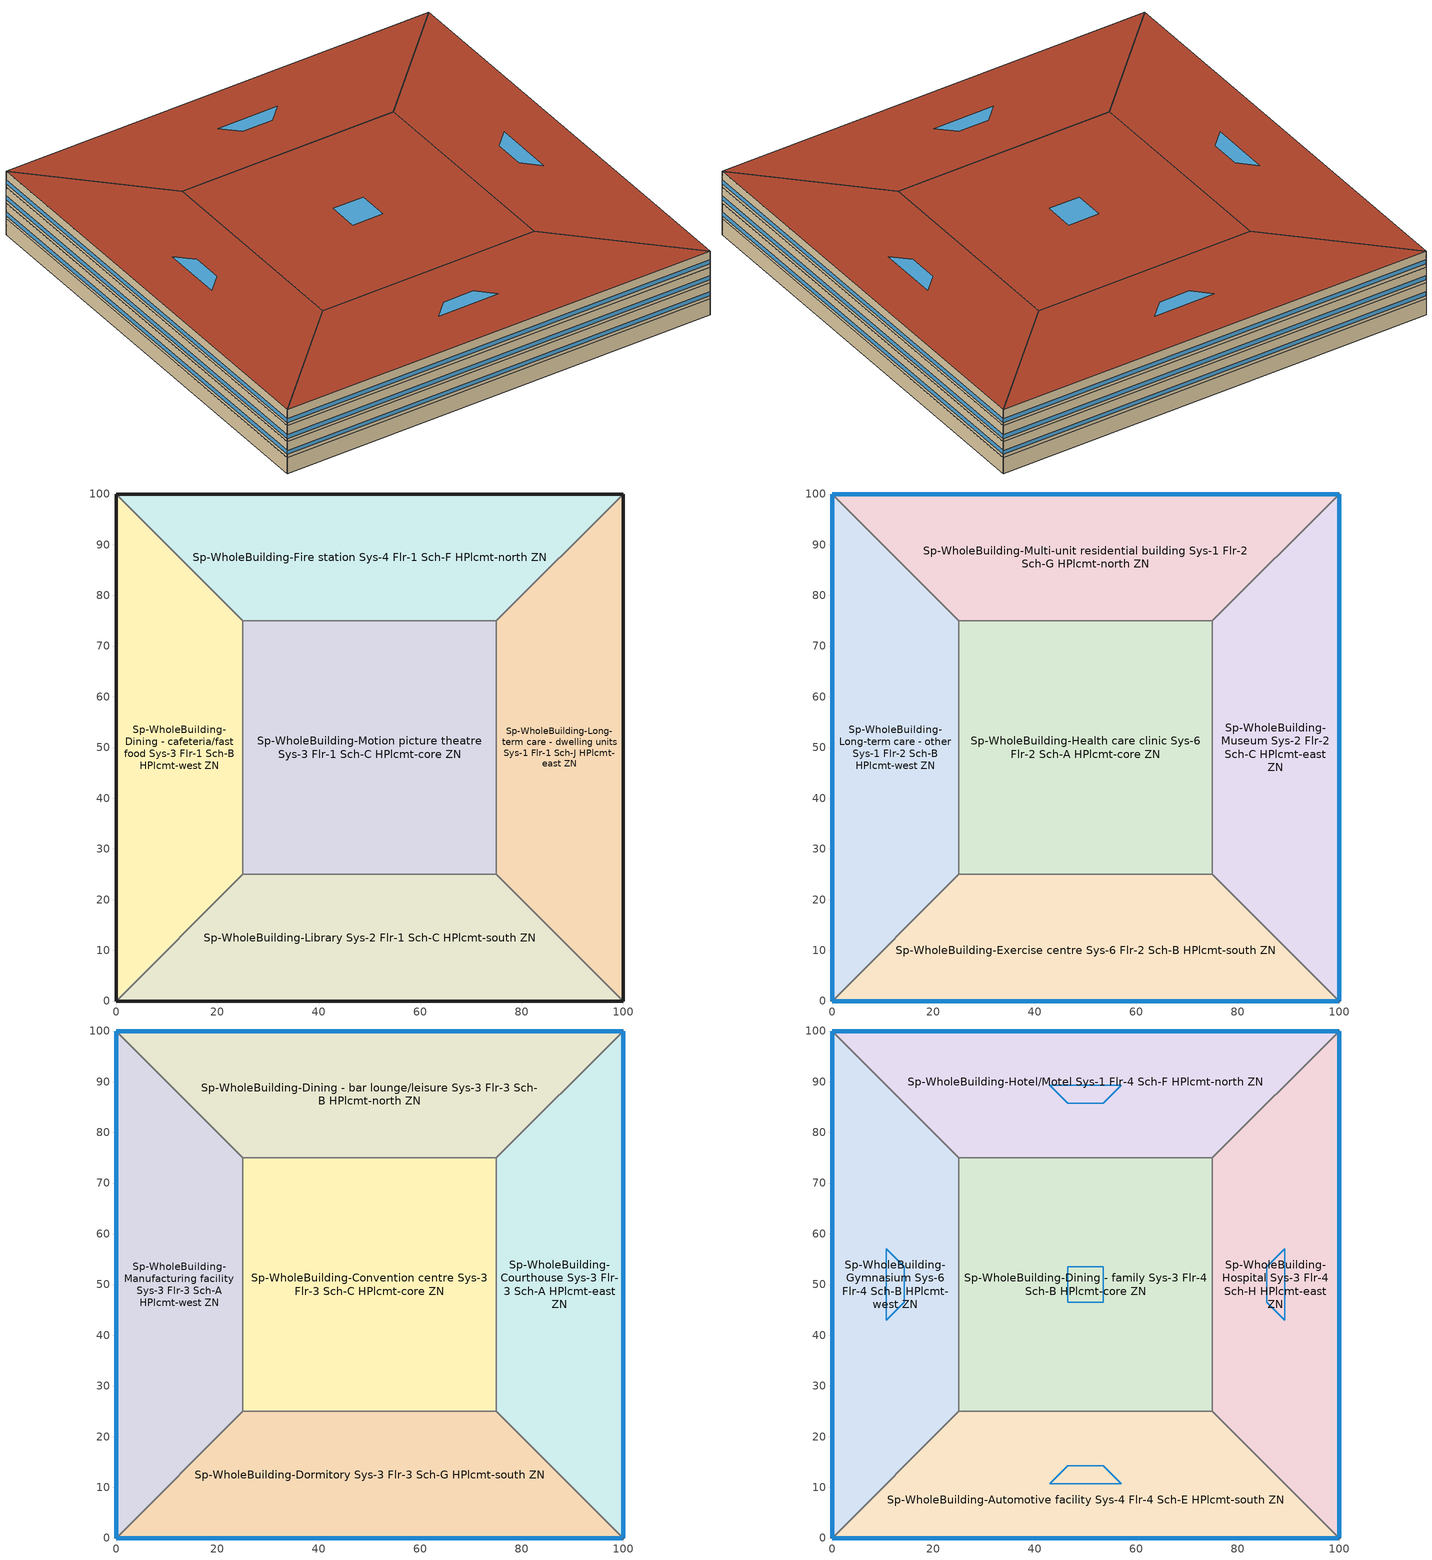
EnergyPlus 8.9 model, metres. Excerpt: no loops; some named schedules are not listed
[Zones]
Sp-WholeBuilding-Dining - cafeteria/fast food Sys-3 Flr-1 Sch-B HPlcmt-west ZN
 floor ground (BTAP-Grnd-Floor-Mass:U-0.757): 0,0 0,100 25,75 25,25 z0
 wall ground (BTAP-Grnd-Wall-Mass:U-0.284): 0,100 0,0 z0:3.8
 wall to Sp-WholeBuilding-Fire station Sys-4 Flr-1 Sch-F HPlcmt-north ZN (BTAP-Int-Wall): 25,75 0,100 z0:3.8
 wall to Sp-WholeBuilding-Motion picture theatre Sys-3 Flr-1 Sch-C HPlcmt-core ZN (BTAP-Int-Wall): 25,25 25,75 z0:3.8
 wall to Sp-WholeBuilding-Library Sys-2 Flr-1 Sch-C HPlcmt-south ZN (BTAP-Int-Wall): 0,0 25,25 z0:3.8
Sp-WholeBuilding-Fire station Sys-4 Flr-1 Sch-F HPlcmt-north ZN
 floor ground (BTAP-Grnd-Floor-Mass:U-0.757): 0,100 100,100 75,75 25,75 z0
 wall to Sp-WholeBuilding-Motion picture theatre Sys-3 Flr-1 Sch-C HPlcmt-core ZN (BTAP-Int-Wall): 25,75 75,75 z0:3.8
 wall ground (BTAP-Grnd-Wall-Mass:U-0.284): 100,100 0,100 z0:3.8
 wall to Sp-WholeBuilding-Long-term care - dwelling units Sys-1 Flr-1 Sch-J HPlcmt-east ZN (BTAP-Int-Wall): 75,75 100,100 z0:3.8
Sp-WholeBuilding-Library Sys-2 Flr-1 Sch-C HPlcmt-south ZN
 floor ground (BTAP-Grnd-Floor-Mass:U-0.757): 100,0 0,0 25,25 75,25 z0
 wall ground (BTAP-Grnd-Wall-Mass:U-0.284): 0,0 100,0 z0:3.8
 wall to Sp-WholeBuilding-Motion picture theatre Sys-3 Flr-1 Sch-C HPlcmt-core ZN (BTAP-Int-Wall): 75,25 25,25 z0:3.8
 wall to Sp-WholeBuilding-Long-term care - dwelling units Sys-1 Flr-1 Sch-J HPlcmt-east ZN (BTAP-Int-Wall): 100,0 75,25 z0:3.8
Sp-WholeBuilding-Long-term care - dwelling units Sys-1 Flr-1 Sch-J HPlcmt-east ZN
 floor ground (BTAP-Grnd-Floor-Mass:U-0.757): 100,100 100,0 75,25 75,75 z0
 wall ground (BTAP-Grnd-Wall-Mass:U-0.284): 100,0 100,100 z0:3.8
 wall to Sp-WholeBuilding-Motion picture theatre Sys-3 Flr-1 Sch-C HPlcmt-core ZN (BTAP-Int-Wall): 75,75 75,25 z0:3.8
Sp-WholeBuilding-Motion picture theatre Sys-3 Flr-1 Sch-C HPlcmt-core ZN
 floor ground (BTAP-Grnd-Floor-Mass:U-0.757): 25,25 25,75 75,75 75,25 z0
Sp-WholeBuilding-Exercise centre Sys-6 Flr-2 Sch-B HPlcmt-south ZN
 floor to Sp-WholeBuilding-Library Sys-2 Flr-1 Sch-C HPlcmt-south ZN (BTAP-Int-Floor): 100,0 0,0 25,25 75,25 z3.8
 wall outside (BTAP-Ext-Wall-Mass:U-0.21): 0,0 100,0 z3.8:7.6
 wall to Sp-WholeBuilding-Long-term care - other Sys-1 Flr-2 Sch-B HPlcmt-west ZN (BTAP-Int-Wall): 25,25 0,0 z3.8:7.6
 wall to Sp-WholeBuilding-Health care clinic Sys-6 Flr-2 Sch-A HPlcmt-core ZN (BTAP-Int-Wall): 75,25 25,25 z3.8:7.6
 wall to Sp-WholeBuilding-Museum Sys-2 Flr-2 Sch-C HPlcmt-east ZN (BTAP-Int-Wall): 100,0 75,25 z3.8:7.6
 window (BTAP-Ext-FixedWindow:U=0.190 SHGC=0.600): 0.03,0 99.97,0 z4.56:5.51
Sp-WholeBuilding-Health care clinic Sys-6 Flr-2 Sch-A HPlcmt-core ZN
 floor to Sp-WholeBuilding-Motion picture theatre Sys-3 Flr-1 Sch-C HPlcmt-core ZN (BTAP-Int-Floor): 25,25 25,75 75,75 75,25 z3.8
 wall to Sp-WholeBuilding-Long-term care - other Sys-1 Flr-2 Sch-B HPlcmt-west ZN (BTAP-Int-Wall): 25,75 25,25 z3.8:7.6
 wall to Sp-WholeBuilding-Multi-unit residential building Sys-1 Flr-2 Sch-G HPlcmt-north ZN (BTAP-Int-Wall): 75,75 25,75 z3.8:7.6
 wall to Sp-WholeBuilding-Museum Sys-2 Flr-2 Sch-C HPlcmt-east ZN (BTAP-Int-Wall): 75,25 75,75 z3.8:7.6
Sp-WholeBuilding-Long-term care - other Sys-1 Flr-2 Sch-B HPlcmt-west ZN
 floor to Sp-WholeBuilding-Dining - cafeteria/fast food Sys-3 Flr-1 Sch-B HPlcmt-west ZN (BTAP-Int-Floor): 0,0 0,100 25,75 25,25 z3.8
 wall outside (BTAP-Ext-Wall-Mass:U-0.21): 0,100 0,0 z3.8:7.6
 wall to Sp-WholeBuilding-Multi-unit residential building Sys-1 Flr-2 Sch-G HPlcmt-north ZN (BTAP-Int-Wall): 25,75 0,100 z3.8:7.6
 window (BTAP-Ext-FixedWindow:U=0.190 SHGC=0.600): 0,99.97 0,0.03 z4.56:5.51
Sp-WholeBuilding-Multi-unit residential building Sys-1 Flr-2 Sch-G HPlcmt-north ZN
 floor to Sp-WholeBuilding-Fire station Sys-4 Flr-1 Sch-F HPlcmt-north ZN (BTAP-Int-Floor): 0,100 100,100 75,75 25,75 z3.8
 wall outside (BTAP-Ext-Wall-Mass:U-0.21): 100,100 0,100 z3.8:7.6
 wall to Sp-WholeBuilding-Museum Sys-2 Flr-2 Sch-C HPlcmt-east ZN (BTAP-Int-Wall): 75,75 100,100 z3.8:7.6
 window (BTAP-Ext-FixedWindow:U=0.190 SHGC=0.600): 99.97,100 0.03,100 z4.56:5.51
Sp-WholeBuilding-Museum Sys-2 Flr-2 Sch-C HPlcmt-east ZN
 floor to Sp-WholeBuilding-Long-term care - dwelling units Sys-1 Flr-1 Sch-J HPlcmt-east ZN (BTAP-Int-Floor): 100,100 100,0 75,25 75,75 z3.8
 wall outside (BTAP-Ext-Wall-Mass:U-0.21): 100,0 100,100 z3.8:7.6
 window (BTAP-Ext-FixedWindow:U=0.190 SHGC=0.600): 100,0.03 100,99.97 z4.56:5.51
Sp-WholeBuilding-Convention centre Sys-3 Flr-3 Sch-C HPlcmt-core ZN
 floor to Sp-WholeBuilding-Health care clinic Sys-6 Flr-2 Sch-A HPlcmt-core ZN (BTAP-Int-Floor): 25,25 25,75 75,75 75,25 z7.6
 wall to Sp-WholeBuilding-Manufacturing facility Sys-3 Flr-3 Sch-A HPlcmt-west ZN (BTAP-Int-Wall): 25,75 25,25 z7.6:11.4
 wall to Sp-WholeBuilding-Dining - bar lounge/leisure Sys-3 Flr-3 Sch-B HPlcmt-north ZN (BTAP-Int-Wall): 75,75 25,75 z7.6:11.4
 wall to Sp-WholeBuilding-Courthouse Sys-3 Flr-3 Sch-A HPlcmt-east ZN (BTAP-Int-Wall): 75,25 75,75 z7.6:11.4
 wall to Sp-WholeBuilding-Dormitory Sys-3 Flr-3 Sch-G HPlcmt-south ZN (BTAP-Int-Wall): 25,25 75,25 z7.6:11.4
Sp-WholeBuilding-Courthouse Sys-3 Flr-3 Sch-A HPlcmt-east ZN
 floor to Sp-WholeBuilding-Museum Sys-2 Flr-2 Sch-C HPlcmt-east ZN (BTAP-Int-Floor): 100,100 100,0 75,25 75,75 z7.6
 wall outside (BTAP-Ext-Wall-Mass:U-0.21): 100,0 100,100 z7.6:11.4
 wall to Sp-WholeBuilding-Dormitory Sys-3 Flr-3 Sch-G HPlcmt-south ZN (BTAP-Int-Wall): 75,25 100,0 z7.6:11.4
 wall to Sp-WholeBuilding-Dining - bar lounge/leisure Sys-3 Flr-3 Sch-B HPlcmt-north ZN (BTAP-Int-Wall): 100,100 75,75 z7.6:11.4
 window (BTAP-Ext-FixedWindow:U=0.190 SHGC=0.600): 100,0.03 100,99.97 z8.36:9.31
Sp-WholeBuilding-Dining - bar lounge/leisure Sys-3 Flr-3 Sch-B HPlcmt-north ZN
 floor to Sp-WholeBuilding-Multi-unit residential building Sys-1 Flr-2 Sch-G HPlcmt-north ZN (BTAP-Int-Floor): 0,100 100,100 75,75 25,75 z7.6
 wall outside (BTAP-Ext-Wall-Mass:U-0.21): 100,100 0,100 z7.6:11.4
 wall to Sp-WholeBuilding-Manufacturing facility Sys-3 Flr-3 Sch-A HPlcmt-west ZN (BTAP-Int-Wall): 0,100 25,75 z7.6:11.4
 window (BTAP-Ext-FixedWindow:U=0.190 SHGC=0.600): 99.97,100 0.03,100 z8.36:9.31
Sp-WholeBuilding-Dormitory Sys-3 Flr-3 Sch-G HPlcmt-south ZN
 floor to Sp-WholeBuilding-Exercise centre Sys-6 Flr-2 Sch-B HPlcmt-south ZN (BTAP-Int-Floor): 100,0 0,0 25,25 75,25 z7.6
 wall outside (BTAP-Ext-Wall-Mass:U-0.21): 0,0 100,0 z7.6:11.4
 wall to Sp-WholeBuilding-Manufacturing facility Sys-3 Flr-3 Sch-A HPlcmt-west ZN (BTAP-Int-Wall): 25,25 0,0 z7.6:11.4
 window (BTAP-Ext-FixedWindow:U=0.190 SHGC=0.600): 0.03,0 99.97,0 z8.36:9.31
Sp-WholeBuilding-Manufacturing facility Sys-3 Flr-3 Sch-A HPlcmt-west ZN
 floor to Sp-WholeBuilding-Long-term care - other Sys-1 Flr-2 Sch-B HPlcmt-west ZN (BTAP-Int-Floor): 0,0 0,100 25,75 25,25 z7.6
 wall outside (BTAP-Ext-Wall-Mass:U-0.21): 0,100 0,0 z7.6:11.4
 window (BTAP-Ext-FixedWindow:U=0.190 SHGC=0.600): 0,99.97 0,0.03 z8.36:9.31
Sp-WholeBuilding-Automotive facility Sys-4 Flr-4 Sch-E HPlcmt-south ZN
 floor to Sp-WholeBuilding-Dormitory Sys-3 Flr-3 Sch-G HPlcmt-south ZN (BTAP-Int-Floor): 100,0 0,0 25,25 75,25 z11.4
 wall outside (BTAP-Ext-Wall-Mass:U-0.21): 0,0 100,0 z11.4:15.2
 wall to Sp-WholeBuilding-Gymnasium Sys-6 Flr-4 Sch-B HPlcmt-west ZN (BTAP-Int-Wall): 25,25 0,0 z11.4:15.2
 wall to Sp-WholeBuilding-Dining - family Sys-3 Flr-4 Sch-B HPlcmt-core ZN (BTAP-Int-Wall): 75,25 25,25 z11.4:15.2
 wall to Sp-WholeBuilding-Hospital Sys-3 Flr-4 Sch-H HPlcmt-east ZN (BTAP-Int-Wall): 100,0 75,25 z11.4:15.2
 window (BTAP-Ext-FixedWindow:U=0.190 SHGC=0.600): 0.03,0 99.97,0 z12.16:13.11
 roof outside (BTAP-Ext-Roof-Metal:U-0.138): 75,25 25,25 0,0 100,0 z15.2
 skylight (BTAP-Ext-Skylights:U=0.190 SHGC=0.600): 53.54,14.27 46.46,14.27 42.93,10.73 57.07,10.73 z15.2
Sp-WholeBuilding-Dining - family Sys-3 Flr-4 Sch-B HPlcmt-core ZN
 floor to Sp-WholeBuilding-Convention centre Sys-3 Flr-3 Sch-C HPlcmt-core ZN (BTAP-Int-Floor): 25,25 25,75 75,75 75,25 z11.4
 wall to Sp-WholeBuilding-Gymnasium Sys-6 Flr-4 Sch-B HPlcmt-west ZN (BTAP-Int-Wall): 25,75 25,25 z11.4:15.2
 wall to Sp-WholeBuilding-Hotel/Motel Sys-1 Flr-4 Sch-F HPlcmt-north ZN (BTAP-Int-Wall): 75,75 25,75 z11.4:15.2
 wall to Sp-WholeBuilding-Hospital Sys-3 Flr-4 Sch-H HPlcmt-east ZN (BTAP-Int-Wall): 75,25 75,75 z11.4:15.2
 roof outside (BTAP-Ext-Roof-Metal:U-0.138): 75,25 75,75 25,75 25,25 z15.2
 skylight (BTAP-Ext-Skylights:U=0.190 SHGC=0.600): 53.54,46.46 53.54,53.54 46.46,53.54 46.46,46.46 z15.2
Sp-WholeBuilding-Gymnasium Sys-6 Flr-4 Sch-B HPlcmt-west ZN
 floor to Sp-WholeBuilding-Manufacturing facility Sys-3 Flr-3 Sch-A HPlcmt-west ZN (BTAP-Int-Floor): 0,0 0,100 25,75 25,25 z11.4
 wall outside (BTAP-Ext-Wall-Mass:U-0.21): 0,100 0,0 z11.4:15.2
 wall to Sp-WholeBuilding-Hotel/Motel Sys-1 Flr-4 Sch-F HPlcmt-north ZN (BTAP-Int-Wall): 25,75 0,100 z11.4:15.2
 window (BTAP-Ext-FixedWindow:U=0.190 SHGC=0.600): 0,99.97 0,0.03 z12.16:13.11
 roof outside (BTAP-Ext-Roof-Metal:U-0.138): 25,25 25,75 0,100 0,0 z15.2
 skylight (BTAP-Ext-Skylights:U=0.190 SHGC=0.600): 14.27,46.46 14.27,53.54 10.73,57.07 10.73,42.93 z15.2
Sp-WholeBuilding-Hospital Sys-3 Flr-4 Sch-H HPlcmt-east ZN
 floor to Sp-WholeBuilding-Courthouse Sys-3 Flr-3 Sch-A HPlcmt-east ZN (BTAP-Int-Floor): 100,100 100,0 75,25 75,75 z11.4
 wall outside (BTAP-Ext-Wall-Mass:U-0.21): 100,0 100,100 z11.4:15.2
 wall to Sp-WholeBuilding-Hotel/Motel Sys-1 Flr-4 Sch-F HPlcmt-north ZN (BTAP-Int-Wall): 100,100 75,75 z11.4:15.2
 window (BTAP-Ext-FixedWindow:U=0.190 SHGC=0.600): 100,0.03 100,99.97 z12.16:13.11
 roof outside (BTAP-Ext-Roof-Metal:U-0.138): 75,75 75,25 100,0 100,100 z15.2
 skylight (BTAP-Ext-Skylights:U=0.190 SHGC=0.600): 85.73,53.54 85.73,46.46 89.27,42.93 89.27,57.07 z15.2
Sp-WholeBuilding-Hotel/Motel Sys-1 Flr-4 Sch-F HPlcmt-north ZN
 floor to Sp-WholeBuilding-Dining - bar lounge/leisure Sys-3 Flr-3 Sch-B HPlcmt-north ZN (BTAP-Int-Floor): 0,100 100,100 75,75 25,75 z11.4
 wall outside (BTAP-Ext-Wall-Mass:U-0.21): 100,100 0,100 z11.4:15.2
 window (BTAP-Ext-FixedWindow:U=0.190 SHGC=0.600): 99.97,100 0.03,100 z12.16:13.11
 roof outside (BTAP-Ext-Roof-Metal:U-0.138): 25,75 75,75 100,100 0,100 z15.2
 skylight (BTAP-Ext-Skylights:U=0.190 SHGC=0.600): 46.46,85.73 53.54,85.73 57.07,89.27 42.93,89.27 z15.2
[Building]
Building 1
[Site:Location]
Fort McMurray AP_AB_CAN: Latitude {deg}=56.653; Longitude {deg}=-111.223; Time Zone {hr}=-7; Elevation {m}=369.1
[Site:GroundTemperature:BuildingSurface]
19.527, 19.502, 19.536, 19.598, 20.002, 21.64, 22.225, 22.375, 21.449, 20.121, 19.802, 19.633
[Site:WaterMainsTemperature]
Calculation Method=Correlation; Annual Average Outdoor Air Temperature {C}=1.875; Maximum Difference In Monthly Average Outdoor Air Temperatures {deltaC}=34.4
[SizingPeriod:DesignDay] Day of Month=21; Dry-Bulb Temperature Range Modifier Type=DefaultMultipliers; Humidity Condition Type=Wetbulb; Barometric Pressure {Pa}=96969; Rain Indicator=No; Snow Indicator=No; Daylight Saving Time Indicator=No
Name | Month | Day Type | Maximum Dry-Bulb Temperature {C} | Daily Dry-Bulb Temperature Range {deltaC} | Wetbulb or DewPoint at Maximum Dry-Bulb {C} | Wind Speed {m/s} | Wind Direction {deg} | Solar Model Indicator | ASHRAE Clear Sky Optical Depth for Beam Irradiance (taub) | ASHRAE Clear Sky Optical Depth for Diffuse Irradiance (taud) | Sky Clearness
Fort McMurray AP Ann Clg .4% Condns DB=>MWB | 7 | SummerDesignDay | 28.9 | 12.4 | 17.8 | 3.7 | 250 | ASHRAETau | 0.377 | 2.403
Fort McMurray AP Ann Htg 99.6% Condns DB | 1 | WinterDesignDay | -36.2 | 0 | -36.2 | 1 | 90 | ASHRAEClearSky |  |  | 0
[Material] Thermal Absorptance=0.9
Name | Roughness | Thickness {m} | Conductivity {W/m-K} | Density {kg/m3} | Specific Heat {J/kg-K} | Solar Absorptance | Visible Absorptance
1/2IN Gypsum 1 | Smooth | 0.0127 | 0.16 | 784.9 | 830 | 0.4 | 0.4
100mm Normalweight concrete floor 1 | MediumSmooth | 0.1016 | 2.31 | 2322 | 832 | 0.7 | 0.7
1IN Stucco 1 | Smooth | 0.0253 | 0.6918 | 1858 | 837 | 0.7 | 0.92
6 in. Normalweight Concrete Floor 1; 6 in. Normalweight Concrete Floor 2 | MediumRough | 0.1524 | 2.31 | 2322 | 832 | 0.7 | 0.7
8IN CONCRETE HW RefBldg 1 | Rough | 0.2032 | 1.311 | 2240 | 836.8 | 0.7 | 0.7
G01 13mm gypsum board 1 | Smooth | 0.0127 | 0.16 | 800 | 1090 | 0.7 | 0.5
Metal Roof Surface 1 | Smooth | 0.0008 | 45.28 | 7824 | 500 | 0.7 | 0.7
[Material:NoMass] Roughness=Smooth; Thermal Absorptance=0.9; Solar Absorptance=0.7
Name | Thermal Resistance {m2-K/W} | Visible Absorptance
Typical Carpet Pad | 0.21648 | 0.8
Typical Carpet Pad 2 | 1.25503 | 0.8
Typical Carpet Pad 3 | 3.45515 | 0.8
Typical Insulation 2 | 4.49096 | 0.7
Typical Insulation 3 | 7.24636 | 0.7
[WindowMaterial:SimpleGlazingSystem]
SimpleGlazing:U=0.190 SHGC=0.600: U-Factor {W/m2-K}=1.9; Solar Heat Gain Coefficient=0.6; Visible Transmittance=0.21
[Construction]
BTAP-Ext-FixedWindow:U=0.190 SHGC=0.600; BTAP-Ext-Skylights:U=0.190 SHGC=0.600: SimpleGlazing:U=0.190 SHGC=0.600
BTAP-Ext-Roof-Metal:U-0.138: Metal Roof Surface 1, Typical Insulation 3
BTAP-Ext-Wall-Mass:U-0.21: 1IN Stucco 1, 8IN CONCRETE HW RefBldg 1, Typical Insulation 2, 1/2IN Gypsum 1
BTAP-Grnd-Floor-Mass:U-0.757: 6 in. Normalweight Concrete Floor 1, Typical Carpet Pad 2
BTAP-Grnd-Wall-Mass:U-0.284: 6 in. Normalweight Concrete Floor 2, Typical Carpet Pad 3
BTAP-Int-Floor: 100mm Normalweight concrete floor 1, Typical Carpet Pad
BTAP-Int-Wall: G01 13mm gypsum board 1, G01 13mm gypsum board 1
[Zone]
Sp-WholeBuilding-Automotive facility Sys-4 Flr-4 Sch-E HPlcmt-south ZN; Sp-WholeBuilding-Convention centre Sys-3 Flr-3 Sch-C HPlcmt-core ZN; Sp-WholeBuilding-Courthouse Sys-3 Flr-3 Sch-A HPlcmt-east ZN; Sp-WholeBuilding-Dining - bar lounge/leisure Sys-3 Flr-3 Sch-B HPlcmt-north ZN; Sp-WholeBuilding-Dining - cafeteria/fast food Sys-3 Flr-1 Sch-B HPlcmt-west ZN; Sp-WholeBuilding-Dining - family Sys-3 Flr-4 Sch-B HPlcmt-core ZN; Sp-WholeBuilding-Dormitory Sys-3 Flr-3 Sch-G HPlcmt-south ZN; Sp-WholeBuilding-Exercise centre Sys-6 Flr-2 Sch-B HPlcmt-south ZN; Sp-WholeBuilding-Fire station Sys-4 Flr-1 Sch-F HPlcmt-north ZN; Sp-WholeBuilding-Gymnasium Sys-6 Flr-4 Sch-B HPlcmt-west ZN; Sp-WholeBuilding-Health care clinic Sys-6 Flr-2 Sch-A HPlcmt-core ZN; Sp-WholeBuilding-Hospital Sys-3 Flr-4 Sch-H HPlcmt-east ZN; Sp-WholeBuilding-Hotel/Motel Sys-1 Flr-4 Sch-F HPlcmt-north ZN; Sp-WholeBuilding-Library Sys-2 Flr-1 Sch-C HPlcmt-south ZN; Sp-WholeBuilding-Long-term care - dwelling units Sys-1 Flr-1 Sch-J HPlcmt-east ZN; Sp-WholeBuilding-Long-term care - other Sys-1 Flr-2 Sch-B HPlcmt-west ZN; Sp-WholeBuilding-Manufacturing facility Sys-3 Flr-3 Sch-A HPlcmt-west ZN; Sp-WholeBuilding-Motion picture theatre Sys-3 Flr-1 Sch-C HPlcmt-core ZN; Sp-WholeBuilding-Multi-unit residential building Sys-1 Flr-2 Sch-G HPlcmt-north ZN; Sp-WholeBuilding-Museum Sys-2 Flr-2 Sch-C HPlcmt-east ZN
[ZoneInfiltration:DesignFlowRate] Schedule=Always On Discrete; Design Flow Rate Calculation Method=Flow/ExteriorArea; Flow per Exterior Surface Area {m3/s-m2}=0.00025; Constant Term Coefficient=0; Temperature Term Coefficient=0; Velocity Term Coefficient=0.224; Velocity Squared Term Coefficient=0
Name | Zone or ZoneList
WholeBuilding-Automotive facility Infiltration | Sp-WholeBuilding-Automotive facility Sys-4 Flr-4 Sch-E HPlcmt-south ZN
WholeBuilding-Courthouse Infiltration | Sp-WholeBuilding-Courthouse Sys-3 Flr-3 Sch-A HPlcmt-east ZN
WholeBuilding-Dining - bar lounge/leisure Infiltration | Sp-WholeBuilding-Dining - bar lounge/leisure Sys-3 Flr-3 Sch-B HPlcmt-north ZN
WholeBuilding-Dining - family Infiltration | Sp-WholeBuilding-Dining - family Sys-3 Flr-4 Sch-B HPlcmt-core ZN
WholeBuilding-Dormitory Infiltration | Sp-WholeBuilding-Dormitory Sys-3 Flr-3 Sch-G HPlcmt-south ZN
WholeBuilding-Exercise centre Infiltration | Sp-WholeBuilding-Exercise centre Sys-6 Flr-2 Sch-B HPlcmt-south ZN
WholeBuilding-Gymnasium Infiltration | Sp-WholeBuilding-Gymnasium Sys-6 Flr-4 Sch-B HPlcmt-west ZN
WholeBuilding-Hospital Infiltration | Sp-WholeBuilding-Hospital Sys-3 Flr-4 Sch-H HPlcmt-east ZN
WholeBuilding-Hotel/Motel Infiltration | Sp-WholeBuilding-Hotel/Motel Sys-1 Flr-4 Sch-F HPlcmt-north ZN
WholeBuilding-Long-term care - other Infiltration | Sp-WholeBuilding-Long-term care - other Sys-1 Flr-2 Sch-B HPlcmt-west ZN
WholeBuilding-Manufacturing facility Infiltration | Sp-WholeBuilding-Manufacturing facility Sys-3 Flr-3 Sch-A HPlcmt-west ZN
WholeBuilding-Multi-unit residential building Infiltration | Sp-WholeBuilding-Multi-unit residential building Sys-1 Flr-2 Sch-G HPlcmt-north ZN
WholeBuilding-Museum Infiltration | Sp-WholeBuilding-Museum Sys-2 Flr-2 Sch-C HPlcmt-east ZN
[AvailabilityManager:NightCycle] Applicability Schedule=Always On Discrete; Control Type=CycleOnAny; Thermostat Tolerance {deltaC}=1; Cycling Run Time Control Type=FixedRunTime; Cycling Run Time {s}=3600
Name | Fan Schedule
Availability Manager Night Cycle 1 | Sys_1_Make-up air unit Occ Sch
Availability Manager Night Cycle 2 | Sys_2_Make-up air unit Occ Sch
Availability Manager Night Cycle 3 | Sys_3_PSZ Sp-WholeBuilding-Convention centre Sys-3 Flr-3 Sch-C HPlcmt-core ZN Occ Sch
Availability Manager Night Cycle 4 | Sys_3_PSZ Sp-WholeBuilding-Courthouse Sys-3 Flr-3 Sch-A HPlcmt-east ZN Occ Sch
Availability Manager Night Cycle 5 | Sys_3_PSZ Sp-WholeBuilding-Dining - bar lounge/leisure Sys-3 Flr-3 Sch-B HPlcmt-north ZN Occ Sch
Availability Manager Night Cycle 6 | Sys_3_PSZ Sp-WholeBuilding-Dining - cafeteria/fast food Sys-3 Flr-1 Sch-B HPlcmt-west ZN Occ Sch
Availability Manager Night Cycle 7 | Sys_3_PSZ Sp-WholeBuilding-Dining - family Sys-3 Flr-4 Sch-B HPlcmt-core ZN Occ Sch
Availability Manager Night Cycle 8 | Sys_3_PSZ Sp-WholeBuilding-Dormitory Sys-3 Flr-3 Sch-G HPlcmt-south ZN Occ Sch
Availability Manager Night Cycle 9 | Sys_3_PSZ Sp-WholeBuilding-Hospital Sys-3 Flr-4 Sch-H HPlcmt-east ZN Occ Sch
Availability Manager Night Cycle 10 | Sys_3_PSZ Sp-WholeBuilding-Manufacturing facility Sys-3 Flr-3 Sch-A HPlcmt-west ZN Occ Sch
Availability Manager Night Cycle 11 | Sys_3_PSZ Sp-WholeBuilding-Motion picture theatre Sys-3 Flr-1 Sch-C HPlcmt-core ZN Occ Sch
Availability Manager Night Cycle 12 | Sys_4_PSZ_Sp-WholeBuilding-Automotive facility Sys-4 Flr-4 Sch-E HPlcmt-south ZN Occ Sch
Availability Manager Night Cycle 13 | Sys_4_PSZ_Sp-WholeBuilding-Fire station Sys-4 Flr-1 Sch-F HPlcmt-north ZN Occ Sch
Availability Manager Night Cycle 14 | Sys_6_VAV with Reheat Occ Sch
Availability Manager Night Cycle 15 | Sys_6_VAV with Reheat 1 Occ Sch
[AvailabilityManager:Scheduled] Schedule=Always On Discrete
Air Loop HVAC Outdoor Air System 1 Availability Manager; Air Loop HVAC Outdoor Air System 2 Availability Manager; Air Loop HVAC Outdoor Air System 5 Availability Manager; Air Loop HVAC Outdoor Air System 6 Availability Manager; Air Loop HVAC Outdoor Air System 8 Availability Manager; Air Loop HVAC Outdoor Air System 4 Availability Manager; Air Loop HVAC Outdoor Air System 10 Availability Manager; Air Loop HVAC Outdoor Air System 9 Availability Manager; Air Loop HVAC Outdoor Air System 11 Availability Manager; Air Loop HVAC Outdoor Air System 7 Availability Manager; Air Loop HVAC Outdoor Air System 3 Availability Manager; Air Loop HVAC Outdoor Air System 13 Availability Manager; Air Loop HVAC Outdoor Air System 12 Availability Manager; Air Loop HVAC Outdoor Air System 14 Availability Manager; Air Loop HVAC Outdoor Air System 15 Availability Manager
[Schedule:Day:Interval]
Sys_3_PSZ Sp-WholeBuilding-Convention centre Sys-3 Flr-3 Sch-C HPlcmt-core ZN Occ Sch Sunday; Sys_2_Make-up air unit Occ Sch Sunday: No, 09:00, 0, 19:00, 1, 24:00, 0
Sys_3_PSZ Sp-WholeBuilding-Convention centre Sys-3 Flr-3 Sch-C HPlcmt-core ZN Occ Sch Monday; Sys_3_PSZ Sp-WholeBuilding-Convention centre Sys-3 Flr-3 Sch-C HPlcmt-core ZN Occ Sch Tuesday; Sys_3_PSZ Sp-WholeBuilding-Convention centre Sys-3 Flr-3 Sch-C HPlcmt-core ZN Occ Sch Wednesday; Sys_3_PSZ Sp-WholeBuilding-Convention centre Sys-3 Flr-3 Sch-C HPlcmt-core ZN Occ Sch Thursday; Sys_3_PSZ Sp-WholeBuilding-Convention centre Sys-3 Flr-3 Sch-C HPlcmt-core ZN Occ Sch Friday; Sys_3_PSZ Sp-WholeBuilding-Convention centre Sys-3 Flr-3 Sch-C HPlcmt-core ZN Occ Sch Saturday; Sys_2_Make-up air unit Occ Sch Monday; Sys_2_Make-up air unit Occ Sch Tuesday; Sys_2_Make-up air unit Occ Sch Wednesday; Sys_2_Make-up air unit Occ Sch Thursday; Sys_2_Make-up air unit Occ Sch Friday; Sys_2_Make-up air unit Occ Sch Saturday: No, 09:00, 0, 21:00, 1, 24:00, 0
Sys_3_PSZ Sp-WholeBuilding-Convention centre Sys-3 Flr-3 Sch-C HPlcmt-core ZN Occ Sch Default; Sys_3_PSZ Sp-WholeBuilding-Convention centre Sys-3 Flr-3 Sch-C HPlcmt-core ZN Occ Sch Summer Design Day; Sys_3_PSZ Sp-WholeBuilding-Convention centre Sys-3 Flr-3 Sch-C HPlcmt-core ZN Occ Sch Winter Design Day; Sys_3_PSZ Sp-WholeBuilding-Courthouse Sys-3 Flr-3 Sch-A HPlcmt-east ZN Occ Sch Default; Sys_3_PSZ Sp-WholeBuilding-Courthouse Sys-3 Flr-3 Sch-A HPlcmt-east ZN Occ Sch Summer Design Day; Sys_3_PSZ Sp-WholeBuilding-Courthouse Sys-3 Flr-3 Sch-A HPlcmt-east ZN Occ Sch Winter Design Day; Sys_3_PSZ Sp-WholeBuilding-Dining - bar lounge/leisure Sys-3 Flr-3 Sch-B HPlcmt-north ZN Occ Sch Default; Sys_3_PSZ Sp-WholeBuilding-Dining - bar lounge/leisure Sys-3 Flr-3 Sch-B HPlcmt-north ZN Occ Sch Summer Design Day; Sys_3_PSZ Sp-WholeBuilding-Dining - bar lounge/leisure Sys-3 Flr-3 Sch-B HPlcmt-north ZN Occ Sch Winter Design Day; Sys_3_PSZ Sp-WholeBuilding-Dining - cafeteria/fast food Sys-3 Flr-1 Sch-B HPlcmt-west ZN Occ Sch Default; Sys_3_PSZ Sp-WholeBuilding-Dining - cafeteria/fast food Sys-3 Flr-1 Sch-B HPlcmt-west ZN Occ Sch Summer Design Day; Sys_3_PSZ Sp-WholeBuilding-Dining - cafeteria/fast food Sys-3 Flr-1 Sch-B HPlcmt-west ZN Occ Sch Winter Design Day; Sys_1_Make-up air unit Occ Sch Sunday; Sys_1_Make-up air unit Occ Sch Monday; Sys_1_Make-up air unit Occ Sch Tuesday; Sys_1_Make-up air unit Occ Sch Wednesday; Sys_1_Make-up air unit Occ Sch Thursday; Sys_1_Make-up air unit Occ Sch Friday; Sys_1_Make-up air unit Occ Sch Saturday; Sys_1_Make-up air unit Occ Sch Default; Sys_1_Make-up air unit Occ Sch Summer Design Day; Sys_1_Make-up air unit Occ Sch Winter Design Day; Sys_2_Make-up air unit Occ Sch Default; Sys_2_Make-up air unit Occ Sch Summer Design Day; Sys_2_Make-up air unit Occ Sch Winter Design Day: No, 24:00, 1
Sys_3_PSZ Sp-WholeBuilding-Courthouse Sys-3 Flr-3 Sch-A HPlcmt-east ZN Occ Sch Sunday; Sys_3_PSZ Sp-WholeBuilding-Courthouse Sys-3 Flr-3 Sch-A HPlcmt-east ZN Occ Sch Saturday: No, 24:00, 0
Sys_3_PSZ Sp-WholeBuilding-Courthouse Sys-3 Flr-3 Sch-A HPlcmt-east ZN Occ Sch Monday; Sys_3_PSZ Sp-WholeBuilding-Courthouse Sys-3 Flr-3 Sch-A HPlcmt-east ZN Occ Sch Tuesday; Sys_3_PSZ Sp-WholeBuilding-Courthouse Sys-3 Flr-3 Sch-A HPlcmt-east ZN Occ Sch Wednesday; Sys_3_PSZ Sp-WholeBuilding-Courthouse Sys-3 Flr-3 Sch-A HPlcmt-east ZN Occ Sch Thursday; Sys_3_PSZ Sp-WholeBuilding-Courthouse Sys-3 Flr-3 Sch-A HPlcmt-east ZN Occ Sch Friday: No, 08:00, 0, 19:00, 1, 24:00, 0
Sys_3_PSZ Sp-WholeBuilding-Dining - bar lounge/leisure Sys-3 Flr-3 Sch-B HPlcmt-north ZN Occ Sch Sunday; Sys_3_PSZ Sp-WholeBuilding-Dining - cafeteria/fast food Sys-3 Flr-1 Sch-B HPlcmt-west ZN Occ Sch Sunday; Sys_3_PSZ Sp-WholeBuilding-Dining - family Sys-3 Flr-4 Sch-B HPlcmt-core ZN Occ Sch Sunday: No, 01:00, 0, 02:00, 1, 11:00, 0, 23:00, 1, 24:00, 0
Sys_3_PSZ Sp-WholeBuilding-Dining - bar lounge/leisure Sys-3 Flr-3 Sch-B HPlcmt-north ZN Occ Sch Monday; Sys_3_PSZ Sp-WholeBuilding-Dining - bar lounge/leisure Sys-3 Flr-3 Sch-B HPlcmt-north ZN Occ Sch Tuesday; Sys_3_PSZ Sp-WholeBuilding-Dining - bar lounge/leisure Sys-3 Flr-3 Sch-B HPlcmt-north ZN Occ Sch Wednesday; Sys_3_PSZ Sp-WholeBuilding-Dining - bar lounge/leisure Sys-3 Flr-3 Sch-B HPlcmt-north ZN Occ Sch Thursday; Sys_3_PSZ Sp-WholeBuilding-Dining - bar lounge/leisure Sys-3 Flr-3 Sch-B HPlcmt-north ZN Occ Sch Friday; Sys_3_PSZ Sp-WholeBuilding-Dining - cafeteria/fast food Sys-3 Flr-1 Sch-B HPlcmt-west ZN Occ Sch Monday; Sys_3_PSZ Sp-WholeBuilding-Dining - cafeteria/fast food Sys-3 Flr-1 Sch-B HPlcmt-west ZN Occ Sch Tuesday; Sys_3_PSZ Sp-WholeBuilding-Dining - cafeteria/fast food Sys-3 Flr-1 Sch-B HPlcmt-west ZN Occ Sch Wednesday; Sys_3_PSZ Sp-WholeBuilding-Dining - cafeteria/fast food Sys-3 Flr-1 Sch-B HPlcmt-west ZN Occ Sch Thursday; Sys_3_PSZ Sp-WholeBuilding-Dining - cafeteria/fast food Sys-3 Flr-1 Sch-B HPlcmt-west ZN Occ Sch Friday; Sys_3_PSZ Sp-WholeBuilding-Dining - family Sys-3 Flr-4 Sch-B HPlcmt-core ZN Occ Sch Monday; Sys_3_PSZ Sp-WholeBuilding-Dining - family Sys-3 Flr-4 Sch-B HPlcmt-core ZN Occ Sch Tuesday: No, 01:00, 1, 10:00, 0, 24:00, 1
Sys_3_PSZ Sp-WholeBuilding-Dining - bar lounge/leisure Sys-3 Flr-3 Sch-B HPlcmt-north ZN Occ Sch Saturday; Sys_3_PSZ Sp-WholeBuilding-Dining - cafeteria/fast food Sys-3 Flr-1 Sch-B HPlcmt-west ZN Occ Sch Saturday: No, 02:00, 1, 10:00, 0, 24:00, 1
[Schedule:Week:Daily]
Sys_4_PSZ_Sp-WholeBuilding-Automotive facility Sys-4 Flr-4 Sch-E HPlcmt-south ZN Occ Sch Week Rule - Jan1-Dec31: Sys_4_PSZ_Sp-WholeBuilding-Automotive facility Sys-4 Flr-4 Sch-E HPlcmt-south ZN Occ Sch Sunday, Sys_4_PSZ_Sp-WholeBuilding-Automotive facility Sys-4 Flr-4 Sch-E HPlcmt-south ZN Occ Sch Monday, Sys_4_PSZ_Sp-WholeBuilding-Automotive facility Sys-4 Flr-4 Sch-E HPlcmt-south ZN Occ Sch Tuesday, Sys_4_PSZ_Sp-WholeBuilding-Automotive facility Sys-4 Flr-4 Sch-E HPlcmt-south ZN Occ Sch Wednesday, Sys_4_PSZ_Sp-WholeBuilding-Automotive facility Sys-4 Flr-4 Sch-E HPlcmt-south ZN Occ Sch Thursday, Sys_4_PSZ_Sp-WholeBuilding-Automotive facility Sys-4 Flr-4 Sch-E HPlcmt-south ZN Occ Sch Friday, Sys_4_PSZ_Sp-WholeBuilding-Automotive facility Sys-4 Flr-4 Sch-E HPlcmt-south ZN Occ Sch Saturday, Sys_4_PSZ_Sp-WholeBuilding-Automotive facility Sys-4 Flr-4 Sch-E HPlcmt-south ZN Occ Sch Default, Sys_4_PSZ_Sp-WholeBuilding-Automotive facility Sys-4 Flr-4 Sch-E HPlcmt-south ZN Occ Sch Summer Design Day, Sys_4_PSZ_Sp-WholeBuilding-Automotive facility Sys-4 Flr-4 Sch-E HPlcmt-south ZN Occ Sch Winter Design Day, Sys_4_PSZ_Sp-WholeBuilding-Automotive facility Sys-4 Flr-4 Sch-E HPlcmt-south ZN Occ Sch Default, Sys_4_PSZ_Sp-WholeBuilding-Automotive facility Sys-4 Flr-4 Sch-E HPlcmt-south ZN Occ Sch Default
Sys_3_PSZ Sp-WholeBuilding-Convention centre Sys-3 Flr-3 Sch-C HPlcmt-core ZN Occ Sch Week Rule - Jan1-Dec31: Sys_3_PSZ Sp-WholeBuilding-Convention centre Sys-3 Flr-3 Sch-C HPlcmt-core ZN Occ Sch Sunday, Sys_3_PSZ Sp-WholeBuilding-Convention centre Sys-3 Flr-3 Sch-C HPlcmt-core ZN Occ Sch Monday, Sys_3_PSZ Sp-WholeBuilding-Convention centre Sys-3 Flr-3 Sch-C HPlcmt-core ZN Occ Sch Tuesday, Sys_3_PSZ Sp-WholeBuilding-Convention centre Sys-3 Flr-3 Sch-C HPlcmt-core ZN Occ Sch Wednesday, Sys_3_PSZ Sp-WholeBuilding-Convention centre Sys-3 Flr-3 Sch-C HPlcmt-core ZN Occ Sch Thursday, Sys_3_PSZ Sp-WholeBuilding-Convention centre Sys-3 Flr-3 Sch-C HPlcmt-core ZN Occ Sch Friday, Sys_3_PSZ Sp-WholeBuilding-Convention centre Sys-3 Flr-3 Sch-C HPlcmt-core ZN Occ Sch Saturday, Sys_3_PSZ Sp-WholeBuilding-Convention centre Sys-3 Flr-3 Sch-C HPlcmt-core ZN Occ Sch Default, Sys_3_PSZ Sp-WholeBuilding-Convention centre Sys-3 Flr-3 Sch-C HPlcmt-core ZN Occ Sch Summer Design Day, Sys_3_PSZ Sp-WholeBuilding-Convention centre Sys-3 Flr-3 Sch-C HPlcmt-core ZN Occ Sch Winter Design Day, Sys_3_PSZ Sp-WholeBuilding-Convention centre Sys-3 Flr-3 Sch-C HPlcmt-core ZN Occ Sch Default, Sys_3_PSZ Sp-WholeBuilding-Convention centre Sys-3 Flr-3 Sch-C HPlcmt-core ZN Occ Sch Default
Sys_3_PSZ Sp-WholeBuilding-Courthouse Sys-3 Flr-3 Sch-A HPlcmt-east ZN Occ Sch Week Rule - Jan1-Dec31: Sys_3_PSZ Sp-WholeBuilding-Courthouse Sys-3 Flr-3 Sch-A HPlcmt-east ZN Occ Sch Sunday, Sys_3_PSZ Sp-WholeBuilding-Courthouse Sys-3 Flr-3 Sch-A HPlcmt-east ZN Occ Sch Monday, Sys_3_PSZ Sp-WholeBuilding-Courthouse Sys-3 Flr-3 Sch-A HPlcmt-east ZN Occ Sch Tuesday, Sys_3_PSZ Sp-WholeBuilding-Courthouse Sys-3 Flr-3 Sch-A HPlcmt-east ZN Occ Sch Wednesday, Sys_3_PSZ Sp-WholeBuilding-Courthouse Sys-3 Flr-3 Sch-A HPlcmt-east ZN Occ Sch Thursday, Sys_3_PSZ Sp-WholeBuilding-Courthouse Sys-3 Flr-3 Sch-A HPlcmt-east ZN Occ Sch Friday, Sys_3_PSZ Sp-WholeBuilding-Courthouse Sys-3 Flr-3 Sch-A HPlcmt-east ZN Occ Sch Saturday, Sys_3_PSZ Sp-WholeBuilding-Courthouse Sys-3 Flr-3 Sch-A HPlcmt-east ZN Occ Sch Default, Sys_3_PSZ Sp-WholeBuilding-Courthouse Sys-3 Flr-3 Sch-A HPlcmt-east ZN Occ Sch Summer Design Day, Sys_3_PSZ Sp-WholeBuilding-Courthouse Sys-3 Flr-3 Sch-A HPlcmt-east ZN Occ Sch Winter Design Day, Sys_3_PSZ Sp-WholeBuilding-Courthouse Sys-3 Flr-3 Sch-A HPlcmt-east ZN Occ Sch Default, Sys_3_PSZ Sp-WholeBuilding-Courthouse Sys-3 Flr-3 Sch-A HPlcmt-east ZN Occ Sch Default
Sys_3_PSZ Sp-WholeBuilding-Dining - bar lounge/leisure Sys-3 Flr-3 Sch-B HPlcmt-north ZN Occ Sch Week Rule - Jan1-Dec31: Sys_3_PSZ Sp-WholeBuilding-Dining - bar lounge/leisure Sys-3 Flr-3 Sch-B HPlcmt-north ZN Occ Sch Sunday, Sys_3_PSZ Sp-WholeBuilding-Dining - bar lounge/leisure Sys-3 Flr-3 Sch-B HPlcmt-north ZN Occ Sch Monday, Sys_3_PSZ Sp-WholeBuilding-Dining - bar lounge/leisure Sys-3 Flr-3 Sch-B HPlcmt-north ZN Occ Sch Tuesday, Sys_3_PSZ Sp-WholeBuilding-Dining - bar lounge/leisure Sys-3 Flr-3 Sch-B HPlcmt-north ZN Occ Sch Wednesday, Sys_3_PSZ Sp-WholeBuilding-Dining - bar lounge/leisure Sys-3 Flr-3 Sch-B HPlcmt-north ZN Occ Sch Thursday, Sys_3_PSZ Sp-WholeBuilding-Dining - bar lounge/leisure Sys-3 Flr-3 Sch-B HPlcmt-north ZN Occ Sch Friday, Sys_3_PSZ Sp-WholeBuilding-Dining - bar lounge/leisure Sys-3 Flr-3 Sch-B HPlcmt-north ZN Occ Sch Saturday, Sys_3_PSZ Sp-WholeBuilding-Dining - bar lounge/leisure Sys-3 Flr-3 Sch-B HPlcmt-north ZN Occ Sch Default, Sys_3_PSZ Sp-WholeBuilding-Dining - bar lounge/leisure Sys-3 Flr-3 Sch-B HPlcmt-north ZN Occ Sch Summer Design Day, Sys_3_PSZ Sp-WholeBuilding-Dining - bar lounge/leisure Sys-3 Flr-3 Sch-B HPlcmt-north ZN Occ Sch Winter Design Day, Sys_3_PSZ Sp-WholeBuilding-Dining - bar lounge/leisure Sys-3 Flr-3 Sch-B HPlcmt-north ZN Occ Sch Default, Sys_3_PSZ Sp-WholeBuilding-Dining - bar lounge/leisure Sys-3 Flr-3 Sch-B HPlcmt-north ZN Occ Sch Default
Sys_3_PSZ Sp-WholeBuilding-Dining - cafeteria/fast food Sys-3 Flr-1 Sch-B HPlcmt-west ZN Occ Sch Week Rule - Jan1-Dec31: Sys_3_PSZ Sp-WholeBuilding-Dining - cafeteria/fast food Sys-3 Flr-1 Sch-B HPlcmt-west ZN Occ Sch Sunday, Sys_3_PSZ Sp-WholeBuilding-Dining - cafeteria/fast food Sys-3 Flr-1 Sch-B HPlcmt-west ZN Occ Sch Monday, Sys_3_PSZ Sp-WholeBuilding-Dining - cafeteria/fast food Sys-3 Flr-1 Sch-B HPlcmt-west ZN Occ Sch Tuesday, Sys_3_PSZ Sp-WholeBuilding-Dining - cafeteria/fast food Sys-3 Flr-1 Sch-B HPlcmt-west ZN Occ Sch Wednesday, Sys_3_PSZ Sp-WholeBuilding-Dining - cafeteria/fast food Sys-3 Flr-1 Sch-B HPlcmt-west ZN Occ Sch Thursday, Sys_3_PSZ Sp-WholeBuilding-Dining - cafeteria/fast food Sys-3 Flr-1 Sch-B HPlcmt-west ZN Occ Sch Friday, Sys_3_PSZ Sp-WholeBuilding-Dining - cafeteria/fast food Sys-3 Flr-1 Sch-B HPlcmt-west ZN Occ Sch Saturday, Sys_3_PSZ Sp-WholeBuilding-Dining - cafeteria/fast food Sys-3 Flr-1 Sch-B HPlcmt-west ZN Occ Sch Default, Sys_3_PSZ Sp-WholeBuilding-Dining - cafeteria/fast food Sys-3 Flr-1 Sch-B HPlcmt-west ZN Occ Sch Summer Design Day, Sys_3_PSZ Sp-WholeBuilding-Dining - cafeteria/fast food Sys-3 Flr-1 Sch-B HPlcmt-west ZN Occ Sch Winter Design Day, Sys_3_PSZ Sp-WholeBuilding-Dining - cafeteria/fast food Sys-3 Flr-1 Sch-B HPlcmt-west ZN Occ Sch Default, Sys_3_PSZ Sp-WholeBuilding-Dining - cafeteria/fast food Sys-3 Flr-1 Sch-B HPlcmt-west ZN Occ Sch Default
Sys_3_PSZ Sp-WholeBuilding-Dining - family Sys-3 Flr-4 Sch-B HPlcmt-core ZN Occ Sch Week Rule - Jan1-Dec31: Sys_3_PSZ Sp-WholeBuilding-Dining - family Sys-3 Flr-4 Sch-B HPlcmt-core ZN Occ Sch Sunday, Sys_3_PSZ Sp-WholeBuilding-Dining - family Sys-3 Flr-4 Sch-B HPlcmt-core ZN Occ Sch Monday, Sys_3_PSZ Sp-WholeBuilding-Dining - family Sys-3 Flr-4 Sch-B HPlcmt-core ZN Occ Sch Tuesday, Sys_3_PSZ Sp-WholeBuilding-Dining - family Sys-3 Flr-4 Sch-B HPlcmt-core ZN Occ Sch Wednesday, Sys_3_PSZ Sp-WholeBuilding-Dining - family Sys-3 Flr-4 Sch-B HPlcmt-core ZN Occ Sch Thursday, Sys_3_PSZ Sp-WholeBuilding-Dining - family Sys-3 Flr-4 Sch-B HPlcmt-core ZN Occ Sch Friday, Sys_3_PSZ Sp-WholeBuilding-Dining - family Sys-3 Flr-4 Sch-B HPlcmt-core ZN Occ Sch Saturday, Sys_3_PSZ Sp-WholeBuilding-Dining - family Sys-3 Flr-4 Sch-B HPlcmt-core ZN Occ Sch Default, Sys_3_PSZ Sp-WholeBuilding-Dining - family Sys-3 Flr-4 Sch-B HPlcmt-core ZN Occ Sch Summer Design Day, Sys_3_PSZ Sp-WholeBuilding-Dining - family Sys-3 Flr-4 Sch-B HPlcmt-core ZN Occ Sch Winter Design Day, Sys_3_PSZ Sp-WholeBuilding-Dining - family Sys-3 Flr-4 Sch-B HPlcmt-core ZN Occ Sch Default, Sys_3_PSZ Sp-WholeBuilding-Dining - family Sys-3 Flr-4 Sch-B HPlcmt-core ZN Occ Sch Default
Sys_3_PSZ Sp-WholeBuilding-Dormitory Sys-3 Flr-3 Sch-G HPlcmt-south ZN Occ Sch Week Rule - Jan1-Dec31: Sys_3_PSZ Sp-WholeBuilding-Dormitory Sys-3 Flr-3 Sch-G HPlcmt-south ZN Occ Sch Sunday, Sys_3_PSZ Sp-WholeBuilding-Dormitory Sys-3 Flr-3 Sch-G HPlcmt-south ZN Occ Sch Monday, Sys_3_PSZ Sp-WholeBuilding-Dormitory Sys-3 Flr-3 Sch-G HPlcmt-south ZN Occ Sch Tuesday, Sys_3_PSZ Sp-WholeBuilding-Dormitory Sys-3 Flr-3 Sch-G HPlcmt-south ZN Occ Sch Wednesday, Sys_3_PSZ Sp-WholeBuilding-Dormitory Sys-3 Flr-3 Sch-G HPlcmt-south ZN Occ Sch Thursday, Sys_3_PSZ Sp-WholeBuilding-Dormitory Sys-3 Flr-3 Sch-G HPlcmt-south ZN Occ Sch Friday, Sys_3_PSZ Sp-WholeBuilding-Dormitory Sys-3 Flr-3 Sch-G HPlcmt-south ZN Occ Sch Saturday, Sys_3_PSZ Sp-WholeBuilding-Dormitory Sys-3 Flr-3 Sch-G HPlcmt-south ZN Occ Sch Default, Sys_3_PSZ Sp-WholeBuilding-Dormitory Sys-3 Flr-3 Sch-G HPlcmt-south ZN Occ Sch Summer Design Day, Sys_3_PSZ Sp-WholeBuilding-Dormitory Sys-3 Flr-3 Sch-G HPlcmt-south ZN Occ Sch Winter Design Day, Sys_3_PSZ Sp-WholeBuilding-Dormitory Sys-3 Flr-3 Sch-G HPlcmt-south ZN Occ Sch Default, Sys_3_PSZ Sp-WholeBuilding-Dormitory Sys-3 Flr-3 Sch-G HPlcmt-south ZN Occ Sch Default
Sys_6_VAV with Reheat Occ Sch Week Rule - Jan1-Dec31: Sys_6_VAV with Reheat Occ Sch Sunday, Sys_6_VAV with Reheat Occ Sch Monday, Sys_6_VAV with Reheat Occ Sch Tuesday, Sys_6_VAV with Reheat Occ Sch Wednesday, Sys_6_VAV with Reheat Occ Sch Thursday, Sys_6_VAV with Reheat Occ Sch Friday, Sys_6_VAV with Reheat Occ Sch Saturday, Sys_6_VAV with Reheat Occ Sch Default, Sys_6_VAV with Reheat Occ Sch Summer Design Day, Sys_6_VAV with Reheat Occ Sch Winter Design Day, Sys_6_VAV with Reheat Occ Sch Default, Sys_6_VAV with Reheat Occ Sch Default
Sys_4_PSZ_Sp-WholeBuilding-Fire station Sys-4 Flr-1 Sch-F HPlcmt-north ZN Occ Sch Week Rule - Jan1-Dec31: Sys_4_PSZ_Sp-WholeBuilding-Fire station Sys-4 Flr-1 Sch-F HPlcmt-north ZN Occ Sch Sunday, Sys_4_PSZ_Sp-WholeBuilding-Fire station Sys-4 Flr-1 Sch-F HPlcmt-north ZN Occ Sch Monday, Sys_4_PSZ_Sp-WholeBuilding-Fire station Sys-4 Flr-1 Sch-F HPlcmt-north ZN Occ Sch Tuesday, Sys_4_PSZ_Sp-WholeBuilding-Fire station Sys-4 Flr-1 Sch-F HPlcmt-north ZN Occ Sch Wednesday, Sys_4_PSZ_Sp-WholeBuilding-Fire station Sys-4 Flr-1 Sch-F HPlcmt-north ZN Occ Sch Thursday, Sys_4_PSZ_Sp-WholeBuilding-Fire station Sys-4 Flr-1 Sch-F HPlcmt-north ZN Occ Sch Friday, Sys_4_PSZ_Sp-WholeBuilding-Fire station Sys-4 Flr-1 Sch-F HPlcmt-north ZN Occ Sch Saturday, Sys_4_PSZ_Sp-WholeBuilding-Fire station Sys-4 Flr-1 Sch-F HPlcmt-north ZN Occ Sch Default, Sys_4_PSZ_Sp-WholeBuilding-Fire station Sys-4 Flr-1 Sch-F HPlcmt-north ZN Occ Sch Summer Design Day, Sys_4_PSZ_Sp-WholeBuilding-Fire station Sys-4 Flr-1 Sch-F HPlcmt-north ZN Occ Sch Winter Design Day, Sys_4_PSZ_Sp-WholeBuilding-Fire station Sys-4 Flr-1 Sch-F HPlcmt-north ZN Occ Sch Default, Sys_4_PSZ_Sp-WholeBuilding-Fire station Sys-4 Flr-1 Sch-F HPlcmt-north ZN Occ Sch Default
Sys_6_VAV with Reheat 1 Occ Sch Week Rule - Jan1-Dec31: Sys_6_VAV with Reheat 1 Occ Sch Sunday, Sys_6_VAV with Reheat 1 Occ Sch Monday, Sys_6_VAV with Reheat 1 Occ Sch Tuesday, Sys_6_VAV with Reheat 1 Occ Sch Wednesday, Sys_6_VAV with Reheat 1 Occ Sch Thursday, Sys_6_VAV with Reheat 1 Occ Sch Friday, Sys_6_VAV with Reheat 1 Occ Sch Saturday, Sys_6_VAV with Reheat 1 Occ Sch Default, Sys_6_VAV with Reheat 1 Occ Sch Summer Design Day, Sys_6_VAV with Reheat 1 Occ Sch Winter Design Day, Sys_6_VAV with Reheat 1 Occ Sch Default, Sys_6_VAV with Reheat 1 Occ Sch Default
Sys_3_PSZ Sp-WholeBuilding-Hospital Sys-3 Flr-4 Sch-H HPlcmt-east ZN Occ Sch Week Rule - Jan1-Dec31: Sys_3_PSZ Sp-WholeBuilding-Hospital Sys-3 Flr-4 Sch-H HPlcmt-east ZN Occ Sch Sunday, Sys_3_PSZ Sp-WholeBuilding-Hospital Sys-3 Flr-4 Sch-H HPlcmt-east ZN Occ Sch Monday, Sys_3_PSZ Sp-WholeBuilding-Hospital Sys-3 Flr-4 Sch-H HPlcmt-east ZN Occ Sch Tuesday, Sys_3_PSZ Sp-WholeBuilding-Hospital Sys-3 Flr-4 Sch-H HPlcmt-east ZN Occ Sch Wednesday, Sys_3_PSZ Sp-WholeBuilding-Hospital Sys-3 Flr-4 Sch-H HPlcmt-east ZN Occ Sch Thursday, Sys_3_PSZ Sp-WholeBuilding-Hospital Sys-3 Flr-4 Sch-H HPlcmt-east ZN Occ Sch Friday, Sys_3_PSZ Sp-WholeBuilding-Hospital Sys-3 Flr-4 Sch-H HPlcmt-east ZN Occ Sch Saturday, Sys_3_PSZ Sp-WholeBuilding-Hospital Sys-3 Flr-4 Sch-H HPlcmt-east ZN Occ Sch Default, Sys_3_PSZ Sp-WholeBuilding-Hospital Sys-3 Flr-4 Sch-H HPlcmt-east ZN Occ Sch Summer Design Day, Sys_3_PSZ Sp-WholeBuilding-Hospital Sys-3 Flr-4 Sch-H HPlcmt-east ZN Occ Sch Winter Design Day, Sys_3_PSZ Sp-WholeBuilding-Hospital Sys-3 Flr-4 Sch-H HPlcmt-east ZN Occ Sch Default, Sys_3_PSZ Sp-WholeBuilding-Hospital Sys-3 Flr-4 Sch-H HPlcmt-east ZN Occ Sch Default
Sys_1_Make-up air unit Occ Sch Week Rule - Jan1-Dec31: Sys_1_Make-up air unit Occ Sch Sunday, Sys_1_Make-up air unit Occ Sch Monday, Sys_1_Make-up air unit Occ Sch Tuesday, Sys_1_Make-up air unit Occ Sch Wednesday, Sys_1_Make-up air unit Occ Sch Thursday, Sys_1_Make-up air unit Occ Sch Friday, Sys_1_Make-up air unit Occ Sch Saturday, Sys_1_Make-up air unit Occ Sch Default, Sys_1_Make-up air unit Occ Sch Summer Design Day, Sys_1_Make-up air unit Occ Sch Winter Design Day, Sys_1_Make-up air unit Occ Sch Default, Sys_1_Make-up air unit Occ Sch Default
Sys_2_Make-up air unit Occ Sch Week Rule - Jan1-Dec31: Sys_2_Make-up air unit Occ Sch Sunday, Sys_2_Make-up air unit Occ Sch Monday, Sys_2_Make-up air unit Occ Sch Tuesday, Sys_2_Make-up air unit Occ Sch Wednesday, Sys_2_Make-up air unit Occ Sch Thursday, Sys_2_Make-up air unit Occ Sch Friday, Sys_2_Make-up air unit Occ Sch Saturday, Sys_2_Make-up air unit Occ Sch Default, Sys_2_Make-up air unit Occ Sch Summer Design Day, Sys_2_Make-up air unit Occ Sch Winter Design Day, Sys_2_Make-up air unit Occ Sch Default, Sys_2_Make-up air unit Occ Sch Default
Sys_3_PSZ Sp-WholeBuilding-Manufacturing facility Sys-3 Flr-3 Sch-A HPlcmt-west ZN Occ Sch Week Rule - Jan1-Dec31: Sys_3_PSZ Sp-WholeBuilding-Manufacturing facility Sys-3 Flr-3 Sch-A HPlcmt-west ZN Occ Sch Sunday, Sys_3_PSZ Sp-WholeBuilding-Manufacturing facility Sys-3 Flr-3 Sch-A HPlcmt-west ZN Occ Sch Monday, Sys_3_PSZ Sp-WholeBuilding-Manufacturing facility Sys-3 Flr-3 Sch-A HPlcmt-west ZN Occ Sch Tuesday, Sys_3_PSZ Sp-WholeBuilding-Manufacturing facility Sys-3 Flr-3 Sch-A HPlcmt-west ZN Occ Sch Wednesday, Sys_3_PSZ Sp-WholeBuilding-Manufacturing facility Sys-3 Flr-3 Sch-A HPlcmt-west ZN Occ Sch Thursday, Sys_3_PSZ Sp-WholeBuilding-Manufacturing facility Sys-3 Flr-3 Sch-A HPlcmt-west ZN Occ Sch Friday, Sys_3_PSZ Sp-WholeBuilding-Manufacturing facility Sys-3 Flr-3 Sch-A HPlcmt-west ZN Occ Sch Saturday, Sys_3_PSZ Sp-WholeBuilding-Manufacturing facility Sys-3 Flr-3 Sch-A HPlcmt-west ZN Occ Sch Default, Sys_3_PSZ Sp-WholeBuilding-Manufacturing facility Sys-3 Flr-3 Sch-A HPlcmt-west ZN Occ Sch Summer Design Day, Sys_3_PSZ Sp-WholeBuilding-Manufacturing facility Sys-3 Flr-3 Sch-A HPlcmt-west ZN Occ Sch Winter Design Day, Sys_3_PSZ Sp-WholeBuilding-Manufacturing facility Sys-3 Flr-3 Sch-A HPlcmt-west ZN Occ Sch Default, Sys_3_PSZ Sp-WholeBuilding-Manufacturing facility Sys-3 Flr-3 Sch-A HPlcmt-west ZN Occ Sch Default
Sys_3_PSZ Sp-WholeBuilding-Motion picture theatre Sys-3 Flr-1 Sch-C HPlcmt-core ZN Occ Sch Week Rule - Jan1-Dec31: Sys_3_PSZ Sp-WholeBuilding-Motion picture theatre Sys-3 Flr-1 Sch-C HPlcmt-core ZN Occ Sch Sunday, Sys_3_PSZ Sp-WholeBuilding-Motion picture theatre Sys-3 Flr-1 Sch-C HPlcmt-core ZN Occ Sch Monday, Sys_3_PSZ Sp-WholeBuilding-Motion picture theatre Sys-3 Flr-1 Sch-C HPlcmt-core ZN Occ Sch Tuesday, Sys_3_PSZ Sp-WholeBuilding-Motion picture theatre Sys-3 Flr-1 Sch-C HPlcmt-core ZN Occ Sch Wednesday, Sys_3_PSZ Sp-WholeBuilding-Motion picture theatre Sys-3 Flr-1 Sch-C HPlcmt-core ZN Occ Sch Thursday, Sys_3_PSZ Sp-WholeBuilding-Motion picture theatre Sys-3 Flr-1 Sch-C HPlcmt-core ZN Occ Sch Friday, Sys_3_PSZ Sp-WholeBuilding-Motion picture theatre Sys-3 Flr-1 Sch-C HPlcmt-core ZN Occ Sch Saturday, Sys_3_PSZ Sp-WholeBuilding-Motion picture theatre Sys-3 Flr-1 Sch-C HPlcmt-core ZN Occ Sch Default, Sys_3_PSZ Sp-WholeBuilding-Motion picture theatre Sys-3 Flr-1 Sch-C HPlcmt-core ZN Occ Sch Summer Design Day, Sys_3_PSZ Sp-WholeBuilding-Motion picture theatre Sys-3 Flr-1 Sch-C HPlcmt-core ZN Occ Sch Winter Design Day, Sys_3_PSZ Sp-WholeBuilding-Motion picture theatre Sys-3 Flr-1 Sch-C HPlcmt-core ZN Occ Sch Default, Sys_3_PSZ Sp-WholeBuilding-Motion picture theatre Sys-3 Flr-1 Sch-C HPlcmt-core ZN Occ Sch Default
[Schedule:Year]
Sys_4_PSZ_Sp-WholeBuilding-Automotive facility Sys-4 Flr-4 Sch-E HPlcmt-south ZN Occ Sch: Sys_4_PSZ_Sp-WholeBuilding-Automotive facility Sys-4 Flr-4 Sch-E HPlcmt-south ZN Occ Sch Week Rule - Jan1-Dec31, 1, 1, 12, 31
Sys_3_PSZ Sp-WholeBuilding-Convention centre Sys-3 Flr-3 Sch-C HPlcmt-core ZN Occ Sch: Sys_3_PSZ Sp-WholeBuilding-Convention centre Sys-3 Flr-3 Sch-C HPlcmt-core ZN Occ Sch Week Rule - Jan1-Dec31, 1, 1, 12, 31
Sys_3_PSZ Sp-WholeBuilding-Courthouse Sys-3 Flr-3 Sch-A HPlcmt-east ZN Occ Sch: Sys_3_PSZ Sp-WholeBuilding-Courthouse Sys-3 Flr-3 Sch-A HPlcmt-east ZN Occ Sch Week Rule - Jan1-Dec31, 1, 1, 12, 31
Sys_3_PSZ Sp-WholeBuilding-Dining - bar lounge/leisure Sys-3 Flr-3 Sch-B HPlcmt-north ZN Occ Sch: Sys_3_PSZ Sp-WholeBuilding-Dining - bar lounge/leisure Sys-3 Flr-3 Sch-B HPlcmt-north ZN Occ Sch Week Rule - Jan1-Dec31, 1, 1, 12, 31
Sys_3_PSZ Sp-WholeBuilding-Dining - cafeteria/fast food Sys-3 Flr-1 Sch-B HPlcmt-west ZN Occ Sch: Sys_3_PSZ Sp-WholeBuilding-Dining - cafeteria/fast food Sys-3 Flr-1 Sch-B HPlcmt-west ZN Occ Sch Week Rule - Jan1-Dec31, 1, 1, 12, 31
Sys_3_PSZ Sp-WholeBuilding-Dining - family Sys-3 Flr-4 Sch-B HPlcmt-core ZN Occ Sch: Sys_3_PSZ Sp-WholeBuilding-Dining - family Sys-3 Flr-4 Sch-B HPlcmt-core ZN Occ Sch Week Rule - Jan1-Dec31, 1, 1, 12, 31
Sys_3_PSZ Sp-WholeBuilding-Dormitory Sys-3 Flr-3 Sch-G HPlcmt-south ZN Occ Sch: Sys_3_PSZ Sp-WholeBuilding-Dormitory Sys-3 Flr-3 Sch-G HPlcmt-south ZN Occ Sch Week Rule - Jan1-Dec31, 1, 1, 12, 31
Sys_6_VAV with Reheat Occ Sch: Sys_6_VAV with Reheat Occ Sch Week Rule - Jan1-Dec31, 1, 1, 12, 31
Sys_4_PSZ_Sp-WholeBuilding-Fire station Sys-4 Flr-1 Sch-F HPlcmt-north ZN Occ Sch: Sys_4_PSZ_Sp-WholeBuilding-Fire station Sys-4 Flr-1 Sch-F HPlcmt-north ZN Occ Sch Week Rule - Jan1-Dec31, 1, 1, 12, 31
Sys_6_VAV with Reheat 1 Occ Sch: Sys_6_VAV with Reheat 1 Occ Sch Week Rule - Jan1-Dec31, 1, 1, 12, 31
Sys_3_PSZ Sp-WholeBuilding-Hospital Sys-3 Flr-4 Sch-H HPlcmt-east ZN Occ Sch: Sys_3_PSZ Sp-WholeBuilding-Hospital Sys-3 Flr-4 Sch-H HPlcmt-east ZN Occ Sch Week Rule - Jan1-Dec31, 1, 1, 12, 31
Sys_1_Make-up air unit Occ Sch: Sys_1_Make-up air unit Occ Sch Week Rule - Jan1-Dec31, 1, 1, 12, 31
Sys_2_Make-up air unit Occ Sch: Sys_2_Make-up air unit Occ Sch Week Rule - Jan1-Dec31, 1, 1, 12, 31
Sys_3_PSZ Sp-WholeBuilding-Manufacturing facility Sys-3 Flr-3 Sch-A HPlcmt-west ZN Occ Sch: Sys_3_PSZ Sp-WholeBuilding-Manufacturing facility Sys-3 Flr-3 Sch-A HPlcmt-west ZN Occ Sch Week Rule - Jan1-Dec31, 1, 1, 12, 31
Sys_3_PSZ Sp-WholeBuilding-Motion picture theatre Sys-3 Flr-1 Sch-C HPlcmt-core ZN Occ Sch: Sys_3_PSZ Sp-WholeBuilding-Motion picture theatre Sys-3 Flr-1 Sch-C HPlcmt-core ZN Occ Sch Week Rule - Jan1-Dec31, 1, 1, 12, 31
[Schedule:Constant]
Always On Discrete: Hourly Value=1
